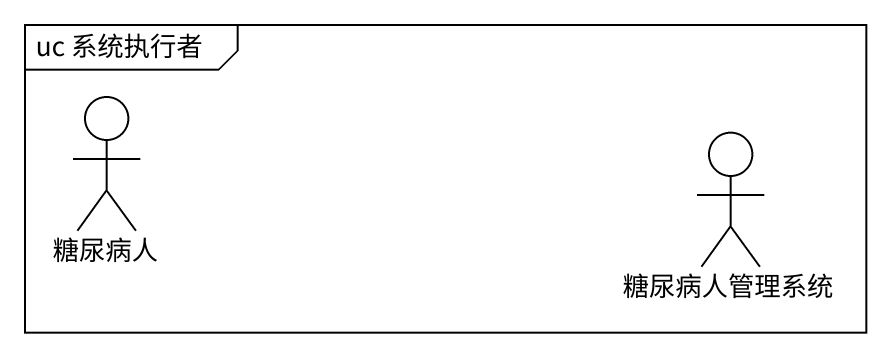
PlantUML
@startuml
mainframe uc 系统执行者
actor 糖尿病人
actor 糖尿病人管理系统
@enduml
